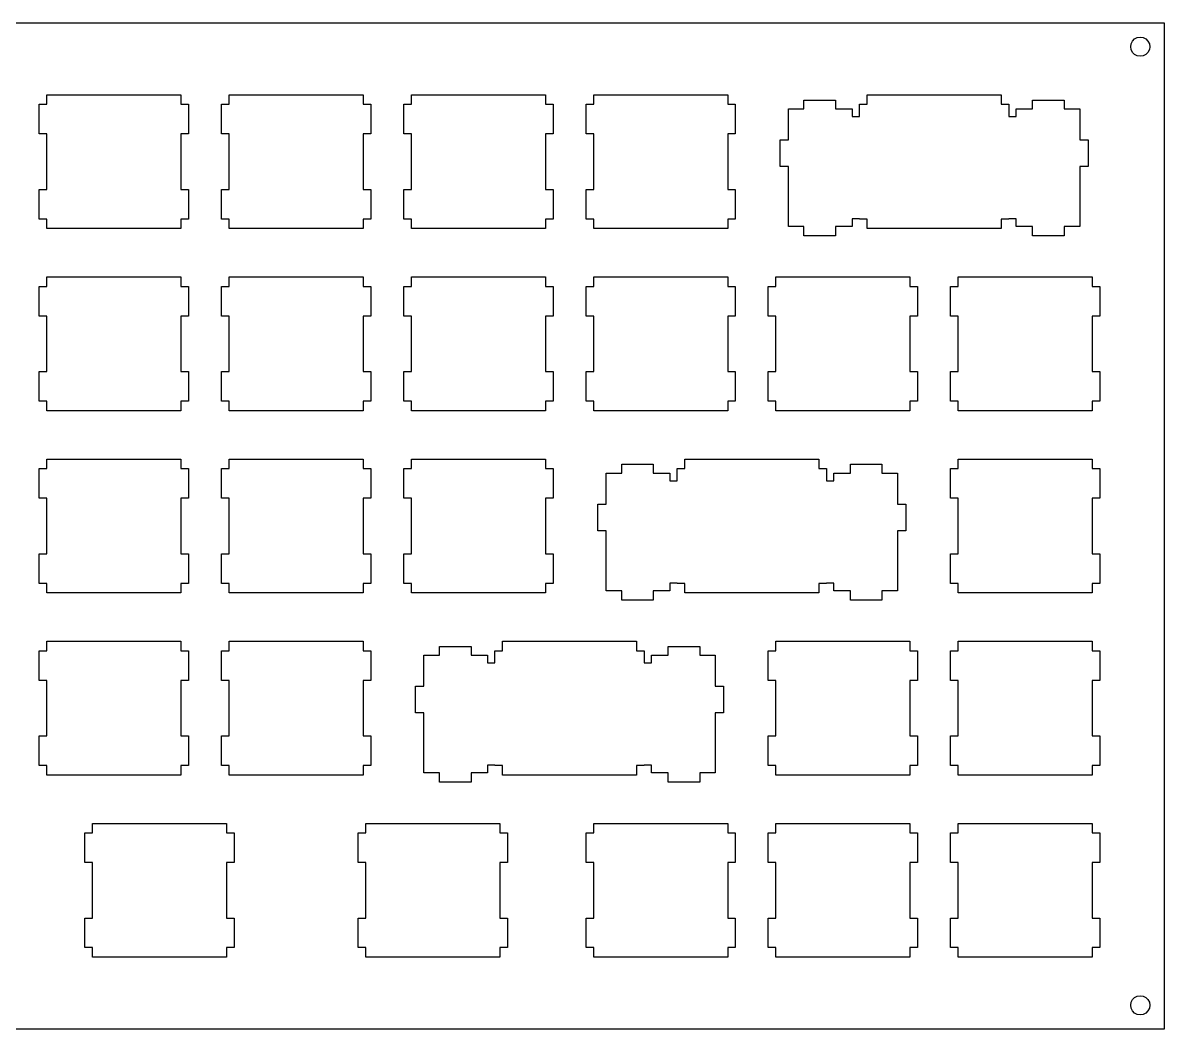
# Model space of a CAD drawing. Extents: x 0 to 296, y 0 to 105.
# Drawn here: x 176.5 to 295.8, y 0.1 to 105.3 of the extents above; entities that cross this region are included whole.
import ezdxf

# ---------------------------------------------------------------- set-up
doc = ezdxf.new("R2010")
doc.units = 0
doc.layers.get('0').update_dxf_attribs({"linetype": 'CONTINUOUS'})

msp = doc.modelspace()

# ---------------------------------------------------------------- linework, layer by layer
at = {"color": 0}
for p, q in [((0.09371, 105.344), (295.844, 105.344)), ((295.844, 105.344), (295.844, 0.09371)), ((292.756, 103.653), (293.034, 103.795)), ((293.034, 103.795), (293.344, 103.843)), ((293.344, 103.843), (293.653, 103.795)), ((293.653, 103.795), (293.931, 103.653)), ((292.344, 102.844), (292.392, 103.153)), ((292.392, 102.536), (292.344, 102.844)), ((292.392, 103.153), (292.534, 103.431)), ((292.534, 103.431), (292.756, 103.653)), ((293.931, 103.653), (294.153, 103.431)), ((294.153, 103.431), (294.295, 103.153)), ((294.295, 103.153), (294.343, 102.844)), ((294.343, 102.844), (294.295, 102.536)), ((292.534, 102.256), (292.392, 102.536)), ((292.756, 102.035), (292.534, 102.256)), ((293.034, 101.894), (292.756, 102.035)), ((293.344, 101.844), (293.034, 101.894)), ((293.653, 101.894), (293.344, 101.844)), ((293.931, 102.035), (293.653, 101.894)), ((294.153, 102.256), (293.931, 102.035)), ((294.295, 102.536), (294.153, 102.256)), ((178.268, 93.7189), (178.268, 96.8195)), ((178.268, 96.8195), (179.069, 96.8195)), ((179.069, 96.8195), (179.069, 97.8186)), ((179.069, 97.8186), (193.069, 97.8186)), ((193.069, 97.8186), (193.069, 96.8195)), ((193.069, 96.8195), (193.869, 96.8195)), ((193.869, 96.8195), (193.869, 93.7189)), ((197.318, 93.7189), (197.318, 96.8195)), ((197.318, 96.8195), (198.119, 96.8195)), ((198.119, 96.8195), (198.119, 97.8186)), ((198.119, 97.8186), (212.119, 97.8186)), ((212.119, 97.8186), (212.119, 96.8195)), ((212.119, 96.8195), (212.919, 96.8195)), ((212.919, 96.8195), (212.919, 93.7189)), ((216.368, 93.7189), (216.368, 96.8195)), ((216.368, 96.8195), (217.169, 96.8195)), ((217.169, 96.8195), (217.169, 97.8186)), ((217.169, 97.8186), (231.169, 97.8186)), ((231.169, 97.8186), (231.169, 96.8195)), ((231.169, 96.8195), (231.969, 96.8195)), ((231.969, 96.8195), (231.969, 93.7189)), ((235.418, 93.7189), (235.418, 96.8195)), ((235.418, 96.8195), (236.219, 96.8195)), ((236.219, 96.8195), (236.219, 97.8186)), ((236.219, 97.8186), (250.219, 97.8186)), ((250.219, 97.8186), (250.219, 96.8195)), ((250.219, 96.8195), (251.019, 96.8195)), ((251.019, 96.8195), (251.019, 93.7189)), ((258.193, 96.3496), (258.193, 97.2689)), ((258.193, 97.2689), (261.494, 97.2689)), ((261.494, 97.2689), (261.494, 96.3496)), ((263.993, 95.5492), (263.993, 96.8195)), ((263.993, 96.8195), (264.794, 96.8195)), ((264.794, 96.8195), (264.794, 97.8186)), ((264.794, 97.8186), (278.794, 97.8186)), ((278.794, 97.8186), (278.794, 96.8195)), ((278.794, 96.8195), (279.594, 96.8195)), ((279.594, 96.8195), (279.594, 95.5492)), ((282.094, 96.3496), (282.094, 97.2689)), ((282.094, 97.2689), (285.393, 97.2689)), ((285.393, 97.2689), (285.393, 96.3496)), ((256.569, 93.1196), (256.569, 96.3496)), ((256.569, 96.3496), (258.193, 96.3496)), ((261.494, 96.3496), (263.219, 96.3496)), ((263.219, 96.3496), (263.219, 95.5492)), ((263.219, 95.5492), (263.993, 95.5492)), ((279.594, 95.5492), (280.369, 95.5492)), ((280.369, 95.5492), (280.369, 96.3496)), ((280.369, 96.3496), (282.094, 96.3496)), ((285.393, 96.3496), (287.019, 96.3496)), ((287.019, 96.3496), (287.019, 93.1196)), ((179.069, 93.7189), (178.268, 93.7189)), ((179.069, 87.9189), (179.069, 93.7189)), ((193.869, 93.7189), (193.069, 93.7189)), ((193.069, 93.7189), (193.069, 87.9189)), ((198.119, 93.7189), (197.318, 93.7189)), ((198.119, 87.9189), (198.119, 93.7189)), ((212.919, 93.7189), (212.119, 93.7189)), ((212.119, 93.7189), (212.119, 87.9189)), ((217.169, 93.7189), (216.368, 93.7189)), ((217.169, 87.9189), (217.169, 93.7189)), ((231.969, 93.7189), (231.169, 93.7189)), ((231.169, 93.7189), (231.169, 87.9189)), ((236.219, 93.7189), (235.418, 93.7189)), ((236.219, 87.9189), (236.219, 93.7189)), ((251.019, 93.7189), (250.219, 93.7189)), ((250.219, 93.7189), (250.219, 87.9189)), ((255.694, 90.3192), (255.694, 93.1196)), ((255.694, 93.1196), (256.569, 93.1196)), ((287.019, 93.1196), (287.894, 93.1196)), ((287.894, 93.1196), (287.894, 90.3192)), ((256.569, 90.3192), (255.694, 90.3192)), ((256.569, 84.0493), (256.569, 90.3192)), ((287.019, 90.3192), (287.019, 84.0493)), ((287.894, 90.3192), (287.019, 90.3192)), ((178.268, 84.8198), (178.268, 87.9189)), ((178.268, 87.9189), (179.069, 87.9189)), ((193.069, 87.9189), (193.869, 87.9189)), ((193.869, 87.9189), (193.869, 84.8198)), ((197.318, 84.8198), (197.318, 87.9189)), ((197.318, 87.9189), (198.119, 87.9189)), ((212.119, 87.9189), (212.919, 87.9189)), ((212.919, 87.9189), (212.919, 84.8198)), ((216.368, 84.8198), (216.368, 87.9189)), ((216.368, 87.9189), (217.169, 87.9189)), ((231.169, 87.9189), (231.969, 87.9189)), ((231.969, 87.9189), (231.969, 84.8198)), ((235.418, 84.8198), (235.418, 87.9189)), ((235.418, 87.9189), (236.219, 87.9189)), ((250.219, 87.9189), (251.019, 87.9189)), ((251.019, 87.9189), (251.019, 84.8198)), ((179.069, 84.8198), (178.268, 84.8198)), ((179.069, 83.8193), (179.069, 84.8198)), ((193.069, 84.8198), (193.069, 83.8193)), ((193.869, 84.8198), (193.069, 84.8198)), ((198.119, 84.8198), (197.318, 84.8198)), ((198.119, 83.8193), (198.119, 84.8198)), ((212.119, 84.8198), (212.119, 83.8193)), ((212.919, 84.8198), (212.119, 84.8198)), ((217.169, 84.8198), (216.368, 84.8198)), ((217.169, 83.8193), (217.169, 84.8198)), ((231.169, 84.8198), (231.169, 83.8193)), ((231.969, 84.8198), (231.169, 84.8198)), ((236.219, 84.8198), (235.418, 84.8198)), ((236.219, 83.8193), (236.219, 84.8198)), ((250.219, 84.8198), (250.219, 83.8193)), ((251.019, 84.8198), (250.219, 84.8198)), ((263.993, 84.8487), (263.219, 84.8487)), ((263.219, 84.8487), (263.219, 84.0493)), ((263.993, 84.8198), (263.993, 84.8487)), ((264.794, 84.8198), (263.993, 84.8198)), ((264.794, 83.8193), (264.794, 84.8198)), ((279.594, 84.8198), (278.794, 84.8198)), ((278.794, 84.8198), (278.794, 83.8193)), ((280.369, 84.8487), (279.594, 84.8487)), ((279.594, 84.8487), (279.594, 84.8198)), ((280.369, 84.0493), (280.369, 84.8487)), ((193.069, 83.8193), (179.069, 83.8193)), ((212.119, 83.8193), (198.119, 83.8193)), ((231.169, 83.8193), (217.169, 83.8193)), ((250.219, 83.8193), (236.219, 83.8193)), ((258.193, 84.0493), (256.569, 84.0493)), ((258.193, 83.0696), (258.193, 84.0493)), ((263.219, 84.0493), (261.494, 84.0493)), ((261.494, 84.0493), (261.494, 83.0696)), ((278.794, 83.8193), (264.794, 83.8193)), ((282.094, 84.0493), (280.369, 84.0493)), ((282.094, 83.0696), (282.094, 84.0493)), ((287.019, 84.0493), (285.393, 84.0493)), ((285.393, 84.0493), (285.393, 83.0696)), ((261.494, 83.0696), (258.193, 83.0696)), ((285.393, 83.0696), (282.094, 83.0696)), ((179.069, 77.7695), (179.069, 78.7686)), ((179.069, 78.7686), (193.069, 78.7686)), ((193.069, 78.7686), (193.069, 77.7695)), ((198.119, 77.7695), (198.119, 78.7686)), ((198.119, 78.7686), (212.119, 78.7686)), ((212.119, 78.7686), (212.119, 77.7695)), ((217.169, 77.7695), (217.169, 78.7686)), ((217.169, 78.7686), (231.169, 78.7686)), ((231.169, 78.7686), (231.169, 77.7695)), ((236.219, 77.7695), (236.219, 78.7686)), ((236.219, 78.7686), (250.219, 78.7686)), ((250.219, 78.7686), (250.219, 77.7695)), ((255.269, 77.7695), (255.269, 78.7686)), ((255.269, 78.7686), (269.269, 78.7686)), ((269.269, 78.7686), (269.269, 77.7695)), ((274.319, 77.7695), (274.319, 78.7686)), ((274.319, 78.7686), (288.319, 78.7686)), ((288.319, 78.7686), (288.319, 77.7695)), ((178.268, 74.6689), (178.268, 77.7695)), ((178.268, 77.7695), (179.069, 77.7695)), ((193.069, 77.7695), (193.869, 77.7695)), ((193.869, 77.7695), (193.869, 74.6689)), ((197.318, 74.6689), (197.318, 77.7695)), ((197.318, 77.7695), (198.119, 77.7695)), ((212.119, 77.7695), (212.919, 77.7695)), ((212.919, 77.7695), (212.919, 74.6689)), ((216.368, 74.6689), (216.368, 77.7695)), ((216.368, 77.7695), (217.169, 77.7695)), ((231.169, 77.7695), (231.969, 77.7695)), ((231.969, 77.7695), (231.969, 74.6689)), ((235.418, 74.6689), (235.418, 77.7695)), ((235.418, 77.7695), (236.219, 77.7695)), ((250.219, 77.7695), (251.019, 77.7695)), ((251.019, 77.7695), (251.019, 74.6689)), ((254.468, 74.6689), (254.468, 77.7695)), ((254.468, 77.7695), (255.269, 77.7695)), ((269.269, 77.7695), (270.069, 77.7695)), ((270.069, 77.7695), (270.069, 74.6689)), ((273.518, 74.6689), (273.518, 77.7695)), ((273.518, 77.7695), (274.319, 77.7695)), ((288.319, 77.7695), (289.119, 77.7695)), ((289.119, 77.7695), (289.119, 74.6689)), ((179.069, 74.6689), (178.268, 74.6689)), ((179.069, 68.8689), (179.069, 74.6689)), ((193.869, 74.6689), (193.069, 74.6689)), ((193.069, 74.6689), (193.069, 68.8689)), ((198.119, 74.6689), (197.318, 74.6689)), ((198.119, 68.8689), (198.119, 74.6689)), ((212.919, 74.6689), (212.119, 74.6689)), ((212.119, 74.6689), (212.119, 68.8689)), ((217.169, 74.6689), (216.368, 74.6689)), ((217.169, 68.8689), (217.169, 74.6689)), ((231.969, 74.6689), (231.169, 74.6689)), ((231.169, 74.6689), (231.169, 68.8689)), ((236.219, 74.6689), (235.418, 74.6689)), ((236.219, 68.8689), (236.219, 74.6689)), ((251.019, 74.6689), (250.219, 74.6689)), ((250.219, 74.6689), (250.219, 68.8689)), ((255.269, 74.6689), (254.468, 74.6689)), ((255.269, 68.8689), (255.269, 74.6689)), ((270.069, 74.6689), (269.269, 74.6689)), ((269.269, 74.6689), (269.269, 68.8689)), ((274.319, 74.6689), (273.518, 74.6689)), ((274.319, 68.8689), (274.319, 74.6689)), ((289.119, 74.6689), (288.319, 74.6689)), ((288.319, 74.6689), (288.319, 68.8689)), ((178.268, 65.7698), (178.268, 68.8689)), ((178.268, 68.8689), (179.069, 68.8689)), ((193.069, 68.8689), (193.869, 68.8689)), ((193.869, 68.8689), (193.869, 65.7698)), ((197.318, 65.7698), (197.318, 68.8689)), ((197.318, 68.8689), (198.119, 68.8689)), ((212.119, 68.8689), (212.919, 68.8689)), ((212.919, 68.8689), (212.919, 65.7698)), ((216.368, 65.7698), (216.368, 68.8689)), ((216.368, 68.8689), (217.169, 68.8689)), ((231.169, 68.8689), (231.969, 68.8689)), ((231.969, 68.8689), (231.969, 65.7698)), ((235.418, 65.7698), (235.418, 68.8689)), ((235.418, 68.8689), (236.219, 68.8689)), ((250.219, 68.8689), (251.019, 68.8689)), ((251.019, 68.8689), (251.019, 65.7698)), ((254.468, 65.7698), (254.468, 68.8689)), ((254.468, 68.8689), (255.269, 68.8689)), ((269.269, 68.8689), (270.069, 68.8689)), ((270.069, 68.8689), (270.069, 65.7698)), ((273.518, 65.7698), (273.518, 68.8689)), ((273.518, 68.8689), (274.319, 68.8689)), ((288.319, 68.8689), (289.119, 68.8689)), ((289.119, 68.8689), (289.119, 65.7698)), ((179.069, 65.7698), (178.268, 65.7698)), ((179.069, 64.7693), (179.069, 65.7698)), ((193.069, 65.7698), (193.069, 64.7693)), ((193.869, 65.7698), (193.069, 65.7698)), ((198.119, 65.7698), (197.318, 65.7698)), ((198.119, 64.7693), (198.119, 65.7698)), ((212.119, 65.7698), (212.119, 64.7693)), ((212.919, 65.7698), (212.119, 65.7698)), ((217.169, 65.7698), (216.368, 65.7698)), ((217.169, 64.7693), (217.169, 65.7698)), ((231.169, 65.7698), (231.169, 64.7693)), ((231.969, 65.7698), (231.169, 65.7698)), ((236.219, 65.7698), (235.418, 65.7698)), ((236.219, 64.7693), (236.219, 65.7698)), ((250.219, 65.7698), (250.219, 64.7693)), ((251.019, 65.7698), (250.219, 65.7698)), ((255.269, 65.7698), (254.468, 65.7698)), ((255.269, 64.7693), (255.269, 65.7698)), ((269.269, 65.7698), (269.269, 64.7693)), ((270.069, 65.7698), (269.269, 65.7698)), ((274.319, 65.7698), (273.518, 65.7698)), ((274.319, 64.7693), (274.319, 65.7698)), ((288.319, 65.7698), (288.319, 64.7693)), ((289.119, 65.7698), (288.319, 65.7698)), ((193.069, 64.7693), (179.069, 64.7693)), ((212.119, 64.7693), (198.119, 64.7693)), ((231.169, 64.7693), (217.169, 64.7693)), ((250.219, 64.7693), (236.219, 64.7693)), ((269.269, 64.7693), (255.269, 64.7693)), ((288.319, 64.7693), (274.319, 64.7693)), ((179.069, 58.7195), (179.069, 59.7186)), ((179.069, 59.7186), (193.069, 59.7186)), ((193.069, 59.7186), (193.069, 58.7195)), ((198.119, 58.7195), (198.119, 59.7186)), ((198.119, 59.7186), (212.119, 59.7186)), ((212.119, 59.7186), (212.119, 58.7195)), ((217.169, 58.7195), (217.169, 59.7186)), ((217.169, 59.7186), (231.169, 59.7186)), ((231.169, 59.7186), (231.169, 58.7195)), ((245.744, 58.7195), (245.744, 59.7186)), ((245.744, 59.7186), (259.744, 59.7186)), ((259.744, 59.7186), (259.744, 58.7195)), ((274.319, 58.7195), (274.319, 59.7186)), ((274.319, 59.7186), (288.319, 59.7186)), ((288.319, 59.7186), (288.319, 58.7195)), ((178.268, 55.6189), (178.268, 58.7195)), ((178.268, 58.7195), (179.069, 58.7195)), ((193.069, 58.7195), (193.869, 58.7195)), ((193.869, 58.7195), (193.869, 55.6189)), ((197.318, 55.6189), (197.318, 58.7195)), ((197.318, 58.7195), (198.119, 58.7195)), ((212.119, 58.7195), (212.919, 58.7195)), ((212.919, 58.7195), (212.919, 55.6189)), ((216.368, 55.6189), (216.368, 58.7195)), ((216.368, 58.7195), (217.169, 58.7195)), ((231.169, 58.7195), (231.969, 58.7195)), ((231.969, 58.7195), (231.969, 55.6189)), ((239.143, 58.2496), (239.143, 59.1689)), ((239.143, 59.1689), (242.444, 59.1689)), ((242.444, 59.1689), (242.444, 58.2496)), ((244.943, 57.4492), (244.943, 58.7195)), ((244.943, 58.7195), (245.744, 58.7195)), ((259.744, 58.7195), (260.544, 58.7195)), ((260.544, 58.7195), (260.544, 57.4492)), ((263.044, 58.2496), (263.044, 59.1689)), ((263.044, 59.1689), (266.343, 59.1689)), ((266.343, 59.1689), (266.343, 58.2496)), ((273.518, 55.6189), (273.518, 58.7195)), ((273.518, 58.7195), (274.319, 58.7195)), ((288.319, 58.7195), (289.119, 58.7195)), ((289.119, 58.7195), (289.119, 55.6189)), ((237.519, 55.0196), (237.519, 58.2496)), ((237.519, 58.2496), (239.143, 58.2496)), ((242.444, 58.2496), (244.169, 58.2496)), ((244.169, 58.2496), (244.169, 57.4492)), ((244.169, 57.4492), (244.943, 57.4492)), ((260.544, 57.4492), (261.319, 57.4492)), ((261.319, 57.4492), (261.319, 58.2496)), ((261.319, 58.2496), (263.044, 58.2496)), ((266.343, 58.2496), (267.969, 58.2496)), ((267.969, 58.2496), (267.969, 55.0196)), ((179.069, 55.6189), (178.268, 55.6189)), ((179.069, 49.8189), (179.069, 55.6189)), ((193.869, 55.6189), (193.069, 55.6189)), ((193.069, 55.6189), (193.069, 49.8189)), ((198.119, 55.6189), (197.318, 55.6189)), ((198.119, 49.8189), (198.119, 55.6189)), ((212.919, 55.6189), (212.119, 55.6189)), ((212.119, 55.6189), (212.119, 49.8189)), ((217.169, 55.6189), (216.368, 55.6189)), ((217.169, 49.8189), (217.169, 55.6189)), ((231.969, 55.6189), (231.169, 55.6189)), ((231.169, 55.6189), (231.169, 49.8189)), ((236.644, 52.2192), (236.644, 55.0196)), ((236.644, 55.0196), (237.519, 55.0196)), ((267.969, 55.0196), (268.844, 55.0196)), ((268.844, 55.0196), (268.844, 52.2192)), ((274.319, 55.6189), (273.518, 55.6189)), ((274.319, 49.8189), (274.319, 55.6189)), ((289.119, 55.6189), (288.319, 55.6189)), ((288.319, 55.6189), (288.319, 49.8189)), ((237.519, 52.2192), (236.644, 52.2192)), ((237.519, 45.9493), (237.519, 52.2192)), ((267.969, 52.2192), (267.969, 45.9493)), ((268.844, 52.2192), (267.969, 52.2192)), ((178.268, 46.7198), (178.268, 49.8189)), ((178.268, 49.8189), (179.069, 49.8189)), ((193.069, 49.8189), (193.869, 49.8189)), ((193.869, 49.8189), (193.869, 46.7198)), ((197.318, 46.7198), (197.318, 49.8189)), ((197.318, 49.8189), (198.119, 49.8189)), ((212.119, 49.8189), (212.919, 49.8189)), ((212.919, 49.8189), (212.919, 46.7198)), ((216.368, 46.7198), (216.368, 49.8189)), ((216.368, 49.8189), (217.169, 49.8189)), ((231.169, 49.8189), (231.969, 49.8189)), ((231.969, 49.8189), (231.969, 46.7198)), ((273.518, 46.7198), (273.518, 49.8189)), ((273.518, 49.8189), (274.319, 49.8189)), ((288.319, 49.8189), (289.119, 49.8189)), ((289.119, 49.8189), (289.119, 46.7198)), ((179.069, 46.7198), (178.268, 46.7198)), ((179.069, 45.7193), (179.069, 46.7198)), ((193.069, 46.7198), (193.069, 45.7193)), ((193.869, 46.7198), (193.069, 46.7198)), ((198.119, 46.7198), (197.318, 46.7198)), ((198.119, 45.7193), (198.119, 46.7198)), ((212.119, 46.7198), (212.119, 45.7193)), ((212.919, 46.7198), (212.119, 46.7198)), ((217.169, 46.7198), (216.368, 46.7198)), ((217.169, 45.7193), (217.169, 46.7198)), ((231.169, 46.7198), (231.169, 45.7193)), ((231.969, 46.7198), (231.169, 46.7198)), ((244.943, 46.7487), (244.169, 46.7487)), ((244.169, 46.7487), (244.169, 45.9493)), ((244.943, 46.7198), (244.943, 46.7487)), ((245.744, 46.7198), (244.943, 46.7198)), ((245.744, 45.7193), (245.744, 46.7198)), ((260.544, 46.7198), (259.744, 46.7198)), ((259.744, 46.7198), (259.744, 45.7193)), ((261.319, 46.7487), (260.544, 46.7487)), ((260.544, 46.7487), (260.544, 46.7198)), ((261.319, 45.9493), (261.319, 46.7487)), ((274.319, 46.7198), (273.518, 46.7198)), ((274.319, 45.7193), (274.319, 46.7198)), ((288.319, 46.7198), (288.319, 45.7193)), ((289.119, 46.7198), (288.319, 46.7198)), ((193.069, 45.7193), (179.069, 45.7193)), ((212.119, 45.7193), (198.119, 45.7193)), ((231.169, 45.7193), (217.169, 45.7193)), ((239.143, 45.9493), (237.519, 45.9493)), ((239.143, 44.9696), (239.143, 45.9493)), ((244.169, 45.9493), (242.444, 45.9493)), ((242.444, 45.9493), (242.444, 44.9696)), ((259.744, 45.7193), (245.744, 45.7193)), ((263.044, 45.9493), (261.319, 45.9493)), ((263.044, 44.9696), (263.044, 45.9493)), ((267.969, 45.9493), (266.343, 45.9493)), ((266.343, 45.9493), (266.343, 44.9696)), ((288.319, 45.7193), (274.319, 45.7193)), ((242.444, 44.9696), (239.143, 44.9696)), ((266.343, 44.9696), (263.044, 44.9696)), ((179.069, 39.6695), (179.069, 40.6686)), ((179.069, 40.6686), (193.069, 40.6686)), ((193.069, 40.6686), (193.069, 39.6695)), ((198.119, 39.6695), (198.119, 40.6686)), ((198.119, 40.6686), (212.119, 40.6686)), ((212.119, 40.6686), (212.119, 39.6695)), ((226.694, 39.6695), (226.694, 40.6686)), ((226.694, 40.6686), (240.694, 40.6686)), ((240.694, 40.6686), (240.694, 39.6695)), ((255.269, 39.6695), (255.269, 40.6686)), ((255.269, 40.6686), (269.269, 40.6686)), ((269.269, 40.6686), (269.269, 39.6695)), ((274.319, 39.6695), (274.319, 40.6686)), ((274.319, 40.6686), (288.319, 40.6686)), ((288.319, 40.6686), (288.319, 39.6695)), ((178.268, 36.5689), (178.268, 39.6695)), ((178.268, 39.6695), (179.069, 39.6695)), ((193.069, 39.6695), (193.869, 39.6695)), ((193.869, 39.6695), (193.869, 36.5689)), ((197.318, 36.5689), (197.318, 39.6695)), ((197.318, 39.6695), (198.119, 39.6695)), ((212.119, 39.6695), (212.919, 39.6695)), ((212.919, 39.6695), (212.919, 36.5689)), ((220.093, 39.1996), (220.093, 40.1189)), ((220.093, 40.1189), (223.394, 40.1189)), ((223.394, 40.1189), (223.394, 39.1996)), ((225.893, 38.3992), (225.893, 39.6695)), ((225.893, 39.6695), (226.694, 39.6695)), ((240.694, 39.6695), (241.494, 39.6695)), ((241.494, 39.6695), (241.494, 38.3992)), ((243.994, 39.1996), (243.994, 40.1189)), ((243.994, 40.1189), (247.293, 40.1189)), ((247.293, 40.1189), (247.293, 39.1996)), ((254.468, 36.5689), (254.468, 39.6695)), ((254.468, 39.6695), (255.269, 39.6695)), ((269.269, 39.6695), (270.069, 39.6695)), ((270.069, 39.6695), (270.069, 36.5689)), ((273.518, 36.5689), (273.518, 39.6695)), ((273.518, 39.6695), (274.319, 39.6695)), ((288.319, 39.6695), (289.119, 39.6695)), ((289.119, 39.6695), (289.119, 36.5689)), ((218.469, 35.9696), (218.469, 39.1996)), ((218.469, 39.1996), (220.093, 39.1996)), ((223.394, 39.1996), (225.119, 39.1996)), ((225.119, 39.1996), (225.119, 38.3992)), ((225.119, 38.3992), (225.893, 38.3992)), ((241.494, 38.3992), (242.269, 38.3992)), ((242.269, 38.3992), (242.269, 39.1996)), ((242.269, 39.1996), (243.994, 39.1996)), ((247.293, 39.1996), (248.919, 39.1996)), ((248.919, 39.1996), (248.919, 35.9696)), ((179.069, 36.5689), (178.268, 36.5689)), ((179.069, 30.7689), (179.069, 36.5689)), ((193.869, 36.5689), (193.069, 36.5689)), ((193.069, 36.5689), (193.069, 30.7689)), ((198.119, 36.5689), (197.318, 36.5689)), ((198.119, 30.7689), (198.119, 36.5689)), ((212.919, 36.5689), (212.119, 36.5689)), ((212.119, 36.5689), (212.119, 30.7689)), ((217.594, 33.1694), (217.594, 35.9696)), ((217.594, 35.9696), (218.469, 35.9696)), ((248.919, 35.9696), (249.794, 35.9696)), ((249.794, 35.9696), (249.794, 33.1694)), ((255.269, 36.5689), (254.468, 36.5689)), ((255.269, 30.7689), (255.269, 36.5689)), ((270.069, 36.5689), (269.269, 36.5689)), ((269.269, 36.5689), (269.269, 30.7689)), ((274.319, 36.5689), (273.518, 36.5689)), ((274.319, 30.7689), (274.319, 36.5689)), ((289.119, 36.5689), (288.319, 36.5689)), ((288.319, 36.5689), (288.319, 30.7689)), ((218.469, 33.1694), (217.594, 33.1694)), ((218.469, 26.8993), (218.469, 33.1694)), ((248.919, 33.1694), (248.919, 26.8993)), ((249.794, 33.1694), (248.919, 33.1694)), ((178.268, 27.6696), (178.268, 30.7689)), ((178.268, 30.7689), (179.069, 30.7689)), ((193.069, 30.7689), (193.869, 30.7689)), ((193.869, 30.7689), (193.869, 27.6696)), ((197.318, 27.6696), (197.318, 30.7689)), ((197.318, 30.7689), (198.119, 30.7689)), ((212.119, 30.7689), (212.919, 30.7689)), ((212.919, 30.7689), (212.919, 27.6696)), ((254.468, 27.6696), (254.468, 30.7689)), ((254.468, 30.7689), (255.269, 30.7689)), ((269.269, 30.7689), (270.069, 30.7689)), ((270.069, 30.7689), (270.069, 27.6696)), ((273.518, 27.6696), (273.518, 30.7689)), ((273.518, 30.7689), (274.319, 30.7689)), ((288.319, 30.7689), (289.119, 30.7689)), ((289.119, 30.7689), (289.119, 27.6696)), ((179.069, 27.6696), (178.268, 27.6696)), ((179.069, 26.6692), (179.069, 27.6696)), ((193.069, 27.6696), (193.069, 26.6692)), ((193.869, 27.6696), (193.069, 27.6696)), ((198.119, 27.6696), (197.318, 27.6696)), ((198.119, 26.6692), (198.119, 27.6696)), ((212.119, 27.6696), (212.119, 26.6692)), ((212.919, 27.6696), (212.119, 27.6696)), ((225.893, 27.6986), (225.119, 27.6986)), ((225.119, 27.6986), (225.119, 26.8993)), ((225.893, 27.6696), (225.893, 27.6986)), ((226.694, 27.6696), (225.893, 27.6696)), ((226.694, 26.6692), (226.694, 27.6696)), ((241.494, 27.6696), (240.694, 27.6696)), ((240.694, 27.6696), (240.694, 26.6692)), ((242.269, 27.6986), (241.494, 27.6986)), ((241.494, 27.6986), (241.494, 27.6696)), ((242.269, 26.8993), (242.269, 27.6986)), ((255.269, 27.6696), (254.468, 27.6696)), ((255.269, 26.6692), (255.269, 27.6696)), ((269.269, 27.6696), (269.269, 26.6692)), ((270.069, 27.6696), (269.269, 27.6696)), ((274.319, 27.6696), (273.518, 27.6696)), ((274.319, 26.6692), (274.319, 27.6696)), ((288.319, 27.6696), (288.319, 26.6692)), ((289.119, 27.6696), (288.319, 27.6696)), ((193.069, 26.6692), (179.069, 26.6692)), ((212.119, 26.6692), (198.119, 26.6692)), ((220.093, 26.8993), (218.469, 26.8993)), ((220.093, 25.9195), (220.093, 26.8993)), ((225.119, 26.8993), (223.394, 26.8993)), ((223.394, 26.8993), (223.394, 25.9195)), ((240.694, 26.6692), (226.694, 26.6692)), ((243.994, 26.8993), (242.269, 26.8993)), ((243.994, 25.9195), (243.994, 26.8993)), ((248.919, 26.8993), (247.293, 26.8993)), ((247.293, 26.8993), (247.293, 25.9195)), ((269.269, 26.6692), (255.269, 26.6692)), ((288.319, 26.6692), (274.319, 26.6692)), ((223.394, 25.9195), (220.093, 25.9195)), ((247.293, 25.9195), (243.994, 25.9195)), ((183.832, 20.6196), (183.832, 21.6187)), ((183.832, 21.6187), (197.831, 21.6187)), ((197.831, 21.6187), (197.831, 20.6196)), ((212.405, 20.6196), (212.405, 21.6187)), ((212.405, 21.6187), (226.406, 21.6187)), ((226.406, 21.6187), (226.406, 20.6196)), ((236.219, 20.6196), (236.219, 21.6187)), ((236.219, 21.6187), (250.219, 21.6187)), ((250.219, 21.6187), (250.219, 20.6196)), ((255.269, 20.6196), (255.269, 21.6187)), ((255.269, 21.6187), (269.269, 21.6187)), ((269.269, 21.6187), (269.269, 20.6196)), ((274.319, 20.6196), (274.319, 21.6187)), ((274.319, 21.6187), (288.319, 21.6187)), ((288.319, 21.6187), (288.319, 20.6196)), ((183.032, 17.519), (183.032, 20.6196)), ((183.032, 20.6196), (183.832, 20.6196)), ((197.831, 20.6196), (198.632, 20.6196)), ((198.632, 20.6196), (198.632, 17.519)), ((211.606, 17.519), (211.606, 20.6196)), ((211.606, 20.6196), (212.405, 20.6196)), ((226.406, 20.6196), (227.207, 20.6196)), ((227.207, 20.6196), (227.207, 17.519)), ((235.418, 17.519), (235.418, 20.6196)), ((235.418, 20.6196), (236.219, 20.6196)), ((250.219, 20.6196), (251.019, 20.6196)), ((251.019, 20.6196), (251.019, 17.519)), ((254.468, 17.519), (254.468, 20.6196)), ((254.468, 20.6196), (255.269, 20.6196)), ((269.269, 20.6196), (270.069, 20.6196)), ((270.069, 20.6196), (270.069, 17.519)), ((273.518, 17.519), (273.518, 20.6196)), ((273.518, 20.6196), (274.319, 20.6196)), ((288.319, 20.6196), (289.119, 20.6196)), ((289.119, 20.6196), (289.119, 17.519)), ((183.832, 17.519), (183.032, 17.519)), ((183.832, 11.7189), (183.832, 17.519)), ((198.632, 17.519), (197.831, 17.519)), ((197.831, 17.519), (197.831, 11.7189)), ((212.405, 17.519), (211.606, 17.519)), ((212.405, 11.7189), (212.405, 17.519)), ((227.207, 17.519), (226.406, 17.519)), ((226.406, 17.519), (226.406, 11.7189)), ((236.219, 17.519), (235.418, 17.519)), ((236.219, 11.7189), (236.219, 17.519)), ((251.019, 17.519), (250.219, 17.519)), ((250.219, 17.519), (250.219, 11.7189)), ((255.269, 17.519), (254.468, 17.519)), ((255.269, 11.7189), (255.269, 17.519)), ((270.069, 17.519), (269.269, 17.519)), ((269.269, 17.519), (269.269, 11.7189)), ((274.319, 17.519), (273.518, 17.519)), ((274.319, 11.7189), (274.319, 17.519)), ((289.119, 17.519), (288.319, 17.519)), ((288.319, 17.519), (288.319, 11.7189)), ((183.032, 8.61963), (183.032, 11.7189)), ((183.032, 11.7189), (183.832, 11.7189)), ((197.831, 11.7189), (198.632, 11.7189)), ((198.632, 11.7189), (198.632, 8.61963)), ((211.606, 8.61963), (211.606, 11.7189)), ((211.606, 11.7189), (212.405, 11.7189)), ((226.406, 11.7189), (227.207, 11.7189)), ((227.207, 11.7189), (227.207, 8.61963)), ((235.418, 8.61963), (235.418, 11.7189)), ((235.418, 11.7189), (236.219, 11.7189)), ((250.219, 11.7189), (251.019, 11.7189)), ((251.019, 11.7189), (251.019, 8.61963)), ((254.468, 8.61963), (254.468, 11.7189)), ((254.468, 11.7189), (255.269, 11.7189)), ((269.269, 11.7189), (270.069, 11.7189)), ((270.069, 11.7189), (270.069, 8.61963)), ((273.518, 8.61963), (273.518, 11.7189)), ((273.518, 11.7189), (274.319, 11.7189)), ((288.319, 11.7189), (289.119, 11.7189)), ((289.119, 11.7189), (289.119, 8.61963)), ((183.832, 8.61963), (183.032, 8.61963)), ((183.832, 7.61919), (183.832, 8.61963)), ((197.831, 8.61963), (197.831, 7.61919)), ((198.632, 8.61963), (197.831, 8.61963)), ((212.405, 8.61963), (211.606, 8.61963)), ((212.405, 7.61919), (212.405, 8.61963)), ((226.406, 8.61963), (226.406, 7.61919)), ((227.207, 8.61963), (226.406, 8.61963)), ((236.219, 8.61963), (235.418, 8.61963)), ((236.219, 7.61919), (236.219, 8.61963)), ((250.219, 8.61963), (250.219, 7.61919)), ((251.019, 8.61963), (250.219, 8.61963)), ((255.269, 8.61963), (254.468, 8.61963)), ((255.269, 7.61919), (255.269, 8.61963)), ((269.269, 8.61963), (269.269, 7.61919)), ((270.069, 8.61963), (269.269, 8.61963)), ((274.319, 8.61963), (273.518, 8.61963)), ((274.319, 7.61919), (274.319, 8.61963)), ((288.319, 8.61963), (288.319, 7.61919)), ((289.119, 8.61963), (288.319, 8.61963)), ((197.831, 7.61919), (183.832, 7.61919)), ((226.406, 7.61919), (212.405, 7.61919)), ((250.219, 7.61919), (236.219, 7.61919)), ((269.269, 7.61919), (255.269, 7.61919)), ((288.319, 7.61919), (274.319, 7.61919)), ((293.034, 3.5457), (293.344, 3.59392)), ((293.344, 3.59392), (293.653, 3.5457)), ((292.344, 2.59347), (292.392, 2.90353)), ((292.392, 2.28479), (292.344, 2.59347)), ((292.392, 2.90353), (292.534, 3.18189)), ((292.534, 3.18189), (292.756, 3.40376)), ((292.756, 3.40376), (293.034, 3.5457)), ((293.653, 3.5457), (293.931, 3.40376)), ((293.931, 3.40376), (294.153, 3.18189)), ((294.153, 3.18189), (294.295, 2.90353)), ((294.295, 2.90353), (294.343, 2.59347)), ((294.343, 2.59347), (294.295, 2.28479)), ((292.534, 2.00642), (292.392, 2.28479)), ((292.756, 1.78456), (292.534, 2.00642)), ((293.034, 1.64262), (292.756, 1.78456)), ((293.344, 1.59439), (293.034, 1.64262)), ((293.653, 1.64262), (293.344, 1.59439)), ((293.931, 1.78456), (293.653, 1.64262)), ((294.153, 2.00642), (293.931, 1.78456)), ((294.295, 2.28479), (294.153, 2.00642)), ((295.844, 0.09371), (0.09371, 0.09371))]:
    msp.add_line(p, q, dxfattribs=at)

doc.saveas('drawing.dxf')
